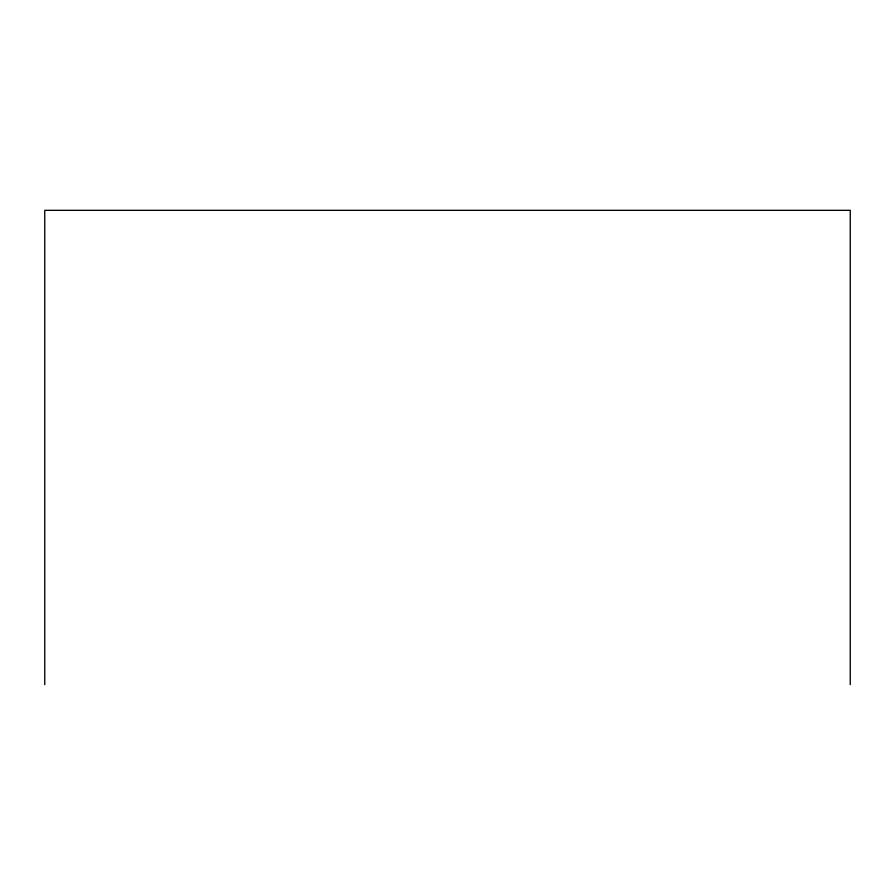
<?xml version="1.0" encoding="UTF-8"?>
<svg xmlns="http://www.w3.org/2000/svg" width="895" height="895" viewBox="0 0 895 895"><rect width="100%" height="100%" fill="white"/><g stroke="black" fill="none" stroke-linecap="round" stroke-linejoin="round"><path stroke-width="1.34" d="M850.25 684.675L850.25 210.325L44.75 210.325L44.75 684.675"/></g></svg>
